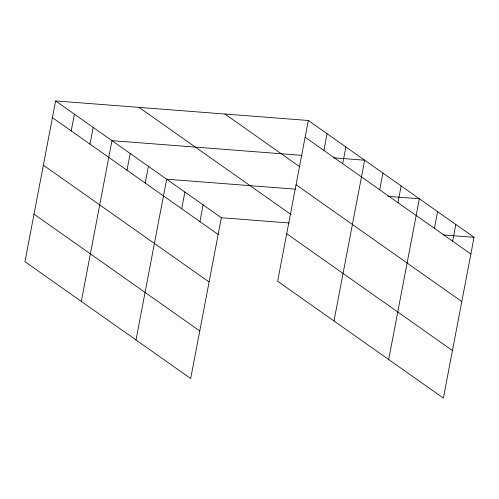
<?xml version="1.0" encoding="UTF-8"?>
<svg xmlns="http://www.w3.org/2000/svg" width="499" height="499" viewBox="0 0 499 499"><rect width="100%" height="100%" fill="white"/><g stroke="black" fill="none" stroke-linecap="round" stroke-linejoin="round"><path stroke-width="0.75" d="M55.62 100.923L24.95 261.688L190.687 378.51L221.356 217.745L55.62 100.923L308.313 120.49L474.05 237.312L443.38 398.077L277.644 281.255L308.313 120.49M71.214 130.888L74.401 114.165M89.995 144.124L93.182 127.401M81.3 301.408L111.969 140.643L302.12 155.37M127.008 170.215L130.202 153.492M145.24 183.064L148.434 166.342M135.996 339.956L166.66 179.191L295.308 189.158M181.705 208.763L184.892 192.046M199.937 221.618L203.124 204.896M323.907 150.455L327.094 133.732M342.688 163.697L345.882 146.974M333.993 320.976L364.663 160.21L333.775 157.821M379.702 189.782L382.895 173.059M397.934 202.638L401.127 185.915M388.69 359.523L419.353 198.764L387.698 196.313M434.398 228.336L437.586 211.613M452.63 241.185L455.818 224.463M221.356 217.745L289.301 223.003M443.168 234.923L474.05 237.312M305.12 137.213L470.863 254.035M224.924 114.034L299.506 166.604M296.057 184.749L461.793 301.571M139.009 107.379L290.917 214.451M286.713 233.725L452.45 350.541M52.426 117.645L218.163 234.468M43.357 165.181L209.1 281.997M34.019 214.152L199.756 330.974"/></g></svg>
